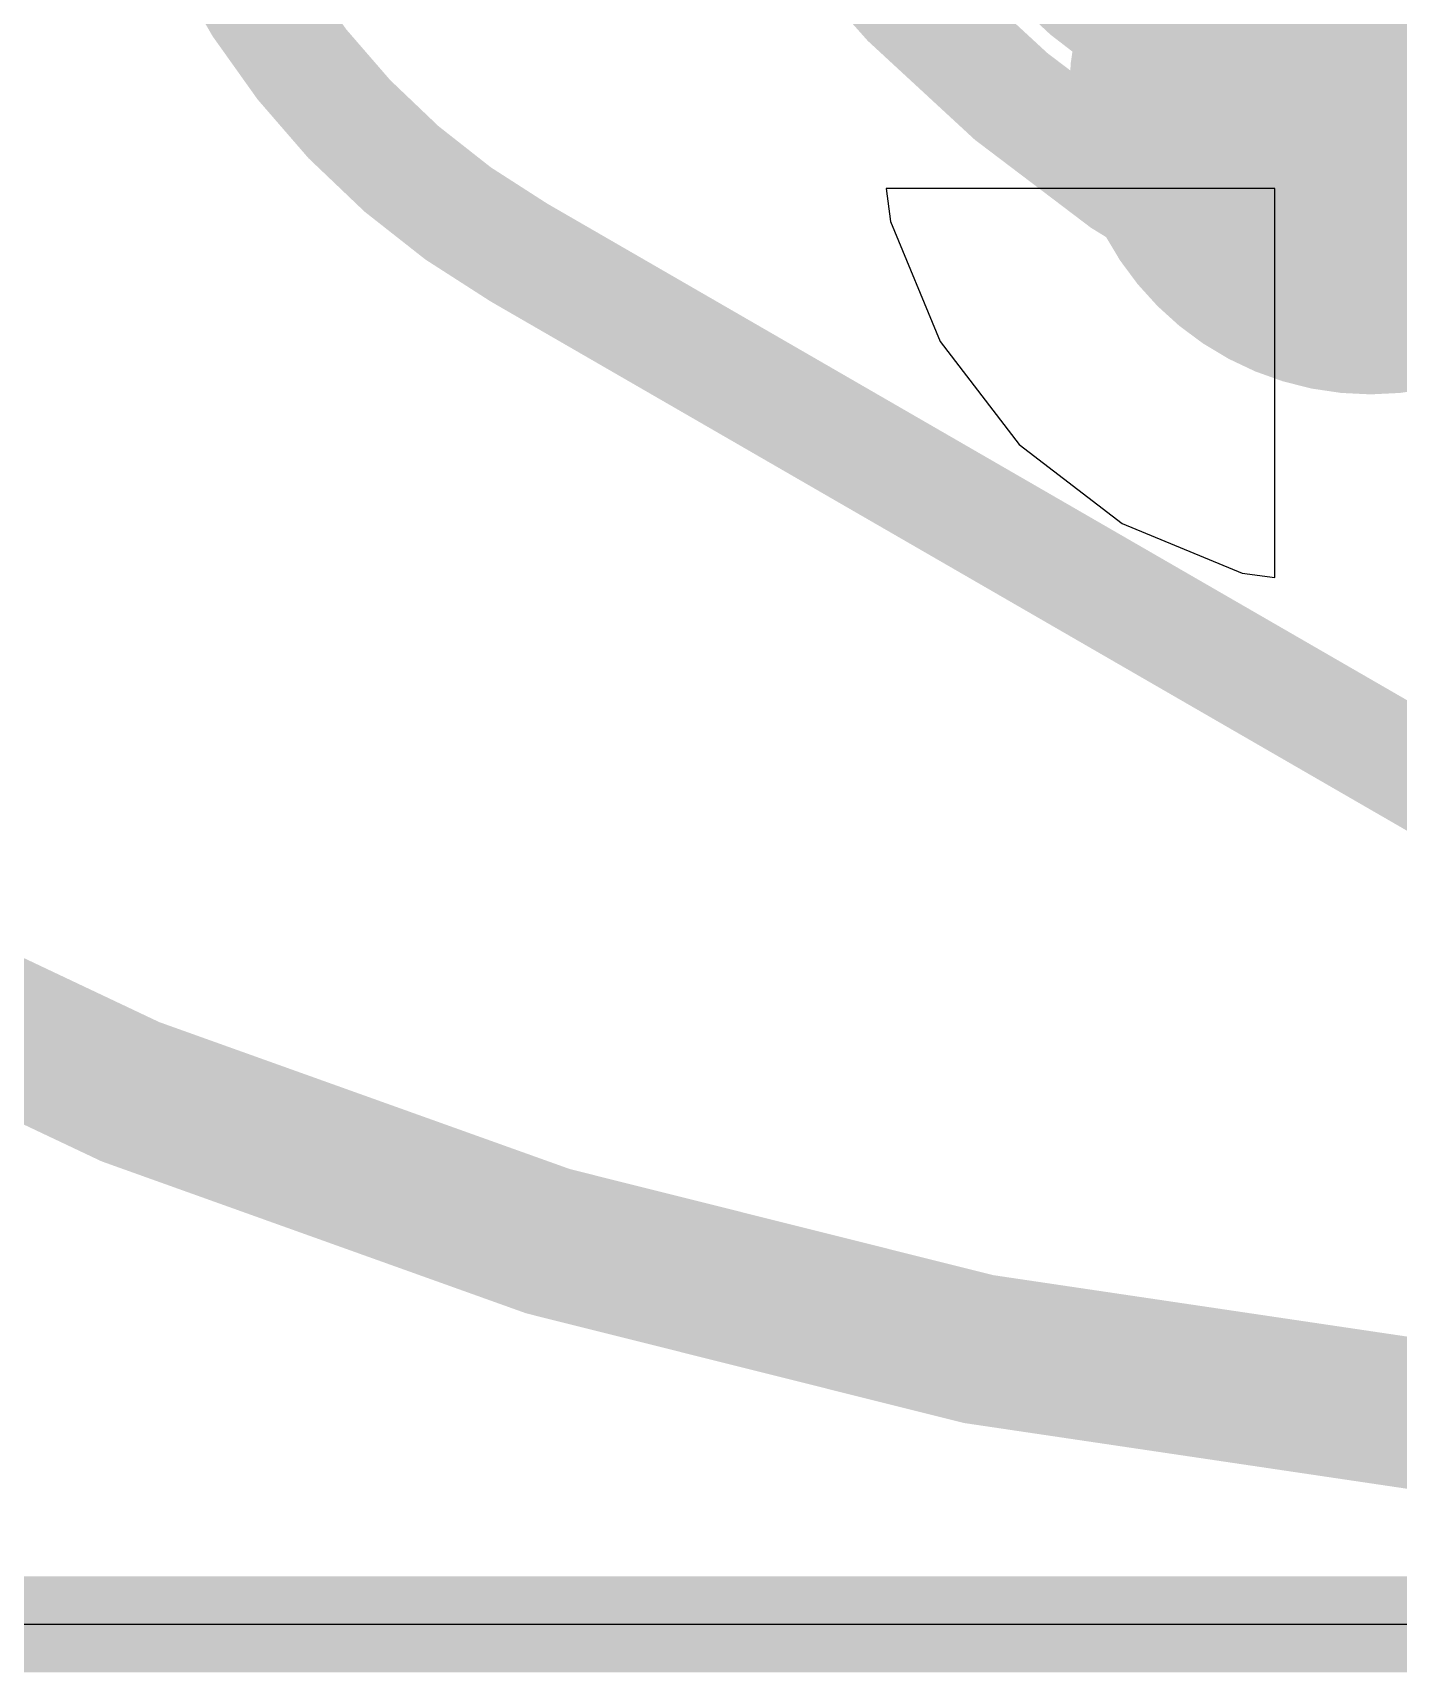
# Model space of a CAD drawing. Header units: millimetres. Extents: x 106.6 to 155.2, y 72.2 to 123.9.
# Drawn here: x 145.544 to 147.357, y 72.707 to 74.883 of the extents above; entities that cross this region are included whole.
import ezdxf

# ---------------------------------------------------------------- set-up
doc = ezdxf.new("R2010")
doc.units = ezdxf.units.MM
for name, color, linetype in [('BottomLayer', 5, 'Continuous'), ('BottomOverlay', 54, 'Continuous'), ('Mechanical1', 6, 'Continuous'), ('Mechanical15', 56, 'Continuous'), ('MultiLayer', 9, 'Continuous'), ('TopLayer', 1, 'Continuous'), ('TopOverlay', 2, 'Continuous')]:
    doc.layers.add(name, color=color, linetype=linetype)

msp = doc.modelspace()

# ---------------------------------------------------------------- linework, layer by layer
at = {"layer": 'BottomLayer'}
for p, q in [((147.193, 74.676), (146.6771, 74.676)), ((146.6771, 74.676), (146.6828, 74.6323)), ((147.193, 74.1601), (147.193, 74.676)), ((146.6828, 74.6323), (146.7487, 74.4732)), ((146.7487, 74.4732), (146.8536, 74.3366)), ((146.8536, 74.3366), (146.9902, 74.2317)), ((146.9902, 74.2317), (147.1493, 74.1658)), ((147.1493, 74.1658), (147.193, 74.1601)), ((154.22, 72.771), (137.57, 72.771))]:
    msp.add_line(p, q, dxfattribs=at)
at = {"layer": 'BottomLayer', "const_width": 0.4}
msp.add_lwpolyline([(147.12, 74.803, 1), (147.52, 74.803, 1)], format="xyb", close=True, dxfattribs=at)
at = {"layer": 'BottomOverlay', "const_width": 0.15}
for points in [[(147.6703, 74.3943, -1.541636), (149.7352, 77.2179)], [(147.689, 74.5656, -1.518787), (149.5714, 77.1589)], [(146.1896, 74.5912, -0.267949), (145.6863, 75.4629)]]:
    msp.add_lwpolyline(points, format="xyb", dxfattribs=at)
msp.add_lwpolyline([(146.1896, 74.5912), (147.5587, 73.8007)], dxfattribs=at)
at = {"layer": 'BottomOverlay', "const_width": 0.075}
msp.add_lwpolyline([(146.1521, 74.5912, 1), (146.2271, 74.5912, 1)], format="xyb", close=True, dxfattribs=at)
msp.add_lwpolyline([(146.1521, 74.5912, 1), (146.2271, 74.5912, 1)], format="xyb", close=True, dxfattribs=at)
at = {"layer": 'Mechanical1', "const_width": 0.127}
msp.add_lwpolyline([(109.22, 72.771), (154.22, 72.771)], dxfattribs=at)
at = {"layer": 'Mechanical15', "const_width": 0.05}
msp.add_lwpolyline([(153.97, 79.021, 1), (141.97, 79.021, 1)], format="xyb", close=True, dxfattribs=at)
at = {"layer": 'MultiLayer', "const_width": 0.4}
msp.add_lwpolyline([(147.12, 74.803, 1), (147.52, 74.803, 1)], format="xyb", close=True, dxfattribs=at)
at = {"layer": 'TopLayer'}
for p, q in [((147.193, 74.676), (146.6771, 74.676)), ((146.6771, 74.676), (146.6828, 74.6323)), ((147.193, 74.1601), (147.193, 74.676)), ((146.6828, 74.6323), (146.7487, 74.4732)), ((146.7487, 74.4732), (146.8536, 74.3366)), ((146.8536, 74.3366), (146.9902, 74.2317)), ((146.9902, 74.2317), (147.1493, 74.1658)), ((147.1493, 74.1658), (147.193, 74.1601)), ((154.22, 72.771), (137.57, 72.771))]:
    msp.add_line(p, q, dxfattribs=at)
at = {"layer": 'TopLayer', "const_width": 0.4}
msp.add_lwpolyline([(147.12, 74.803, 1), (147.52, 74.803, 1)], format="xyb", close=True, dxfattribs=at)
at = {"layer": 'TopOverlay', "const_width": 0.2}
msp.add_lwpolyline([(153.97, 79.021, 1), (141.97, 79.021, 1)], format="xyb", close=True, dxfattribs=at)

doc.saveas('drawing.dxf')
